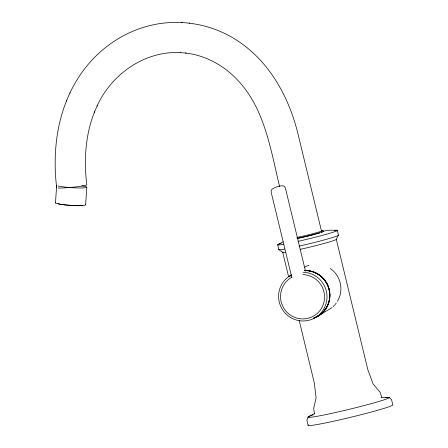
<?xml version="1.0" encoding="UTF-8"?>
<svg xmlns="http://www.w3.org/2000/svg" width="448" height="448" viewBox="0 0 448 448"><rect width="100%" height="100%" fill="white"/><g stroke="black" fill="none" stroke-linecap="round" stroke-linejoin="round"><path stroke-width="0.67" d="M55.49 202.927L56.655 185.326M85.641 204.753L86.806 187.152M321.518 231.185L298.206 134.837C289.61 98.818 270.833 63.661 239.792 42.263C214.586 24.685 182.028 18.25 152.057 25.077C121.621 31.825 94.847 51.699 78.238 77.913C57.59 110.236 52.058 150.164 56.694 187.734M307.978 417.267L306.874 420.28L308.129 425.466M69.894 93.078L70.062 92.702M66.416 101.035L66.578 100.671M381.864 397.628L380.178 392.347L373.128 384.003L367.847 369.74L336.286 239.282L338.475 235.088L337.327 230.339M304.707 267.254L306.443 266.235A24.472 24.13 59.6 0 1 308.969 265.255M315.874 317.162L330.988 308.314A24.472 24.13 59.6 0 0 332.058 307.49M278.001 244.496L283.259 241.774M308.375 416.763L314.804 413.437M323.12 231.168L329.342 230.222L336.476 230.244M381.556 397.32L388.041 397.342M189.218 23.139L189.61 23.178M181.731 22.512L182.146 22.557M389.194 397.471L391.552 399.638L392.806 404.824A43.607 2.128 -13.6 0 1 348.326 417.85A43.607 2.128 -13.6 0 1 308.549 424.934M305.514 271.253L285.393 188.076L284.626 186.659L283.259 185.802C279.311 185.763 275.296 186.95 272.037 189.218L271.202 190.585L271.169 192.186L291.782 277.396M279.675 186.816C270.631 149.744 264.779 107.974 236.863 79.318C223.39 65.162 205.201 55.3 185.685 53.043L186.077 53.082L180.214 52.59L180.628 52.629C145.04 50.529 111.485 74.066 97.11 105.963L97.272 105.588L94.36 112.246L94.522 111.888C85.344 134.91 83.81 160.322 86.772 184.744A15.131 1.075 -5.5 0 1 75.421 186.934A15.131 1.075 -5.5 0 1 58.134 188.009M288.635 276.802L282.716 252.342L278.858 249.626L277.704 244.871M299.152 320.286L314.278 382.799L316.103 397.908L313.645 408.565L314.563 414.036M336.286 239.282A27.586 1.35 -13.6 0 1 300.429 249.306M285.242 252.258A27.586 1.35 -13.6 0 1 282.979 252.006M338.475 235.088A30.705 1.501 -13.6 0 1 299.18 246.109M284.67 249.066A30.705 1.501 -13.6 0 1 279.149 249.25M334.51 230.434A30.705 1.501 -13.6 0 1 329.812 233.251A30.705 1.501 -13.6 0 1 298.032 241.354M283.517 244.311A30.705 1.501 -13.6 0 1 281.221 243.219M322.941 231.392A16.906 0.823 -13.6 0 1 316.103 233.957A16.906 0.823 -13.6 0 1 297.181 238.493M321.597 230.418A16.906 0.823 -13.6 0 1 317.139 232.512A16.906 0.823 -13.6 0 1 296.923 237.412M85.204 204.45A15.131 1.434 3.8 0 1 71.344 205.324A15.131 1.434 3.8 0 1 55.63 202.653M81.844 185.836A15.131 1.434 3.8 0 1 80.752 187.981A15.131 1.434 3.8 0 1 58.1 185.965M385.364 397.6A41.826 2.044 -13.6 0 1 347.194 409.808A41.826 2.044 -13.6 0 1 313.079 414.915M304.595 270.469A24.562 24.214 59.6 0 1 329.482 290.422A24.562 24.214 59.6 0 1 314.026 318.007M289.178 276.73A24.562 24.214 59.6 0 1 291.284 275.01M305.116 270.553A24.562 24.214 59.6 0 1 329.386 290.853A24.562 24.214 59.6 0 1 313.863 318.102M290.046 275.934A24.562 24.214 59.6 0 1 291.122 275.106M305.116 270.637A24.472 24.13 59.6 0 1 329.235 290.534A24.472 24.13 59.6 0 1 314.468 317.778M290.102 276.002A24.472 24.13 59.6 0 1 291.172 275.178M302.82 274.59A22.249 21.935 59.6 0 1 323.081 304.987A22.249 21.935 59.6 0 1 287.963 313.186A22.249 21.935 59.6 0 1 292.141 277.088M303.1 272.227A24.472 24.13 59.6 0 1 325.388 305.659A24.472 24.13 59.6 0 1 286.765 314.681A24.472 24.13 59.6 0 1 291.357 274.971M330.383 268.537A24.472 24.13 59.6 0 1 337.372 301.381M336.241 303.072A24.472 24.13 59.6 0 1 334.97 304.662M334.522 305.166A24.472 24.13 59.6 0 1 333.082 306.6M327.874 285.533A24.472 24.13 59.6 0 1 313.992 317.923M304.601 270.558A24.472 24.13 59.6 0 1 308.672 270.777M309.338 270.878A24.472 24.13 59.6 0 1 327.6 284.906M319.592 232.798A15.131 0.739 -13.6 0 1 315.734 233.946M315.146 234.108A15.131 0.739 -13.6 0 1 297.102 238.398M321.261 231.818A15.131 0.739 -13.6 0 1 321.535 232.047M82.202 205.442A12.404 1.176 3.8 0 1 68.751 205.33A12.404 1.176 3.8 0 1 58.173 203.532"/></g></svg>
